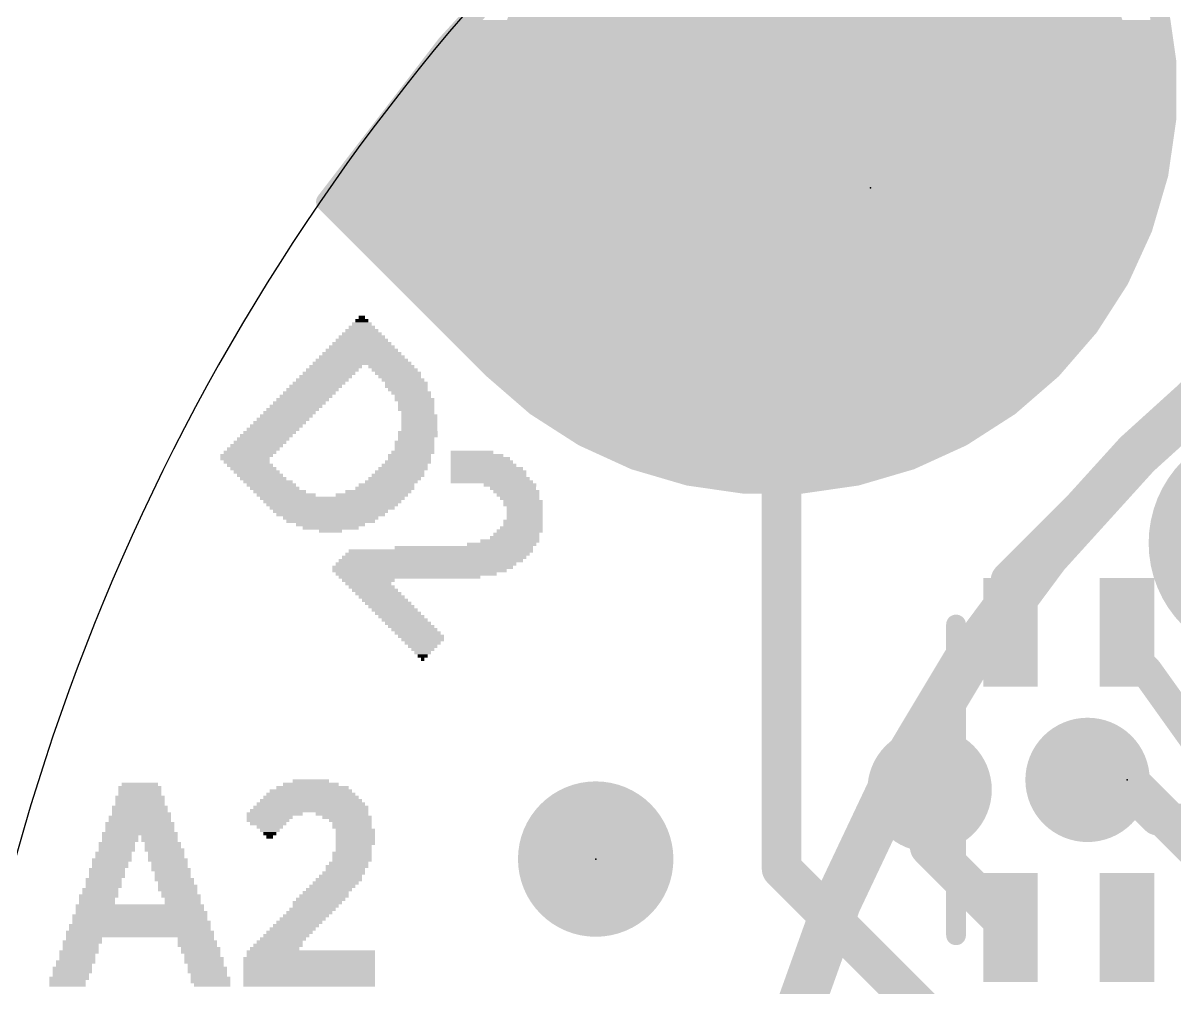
# Model space of a CAD drawing. Extents: x -19.6 to 14, y -19.9 to 18.9.
# Drawn here: x -13.45 to -6.04, y 2.85 to 9.06 of the extents above; entities that cross this region are included whole.
import ezdxf

# ---------------------------------------------------------------- set-up
doc = ezdxf.new("R2010")
doc.units = 0
for name, color, linetype in [('1', 12, 'CONTINUOUS'), ('16', 132, 'CONTINUOUS'), ('17', 110, 'CONTINUOUS'), ('18', 110, 'CONTINUOUS'), ('20', 53, 'CONTINUOUS'), ('21', 40, 'CONTINUOUS'), ('23', 53, 'CONTINUOUS')]:
    doc.layers.add(name, color=color, linetype=linetype)

# ---------------------------------------------------------------- blocks, each defined once
blk = doc.blocks.new('ROUNDP')
at = {"const_width": 0.5}
blk.add_lwpolyline([(0, -0.25, 1), (0, 0.25, 1), (0, -0.25)], format="xyb", dxfattribs=at)
blk = doc.blocks.new('RECT')
blk.add_solid([(-0.5, -0.5), (0.5, -0.5), (-0.5, 0.5), (0.5, 0.5)])
blk = doc.blocks.new('PIE')
at = {"const_width": 0.5}
blk.add_lwpolyline([(0, -0.25, 1), (0, 0.25, 1), (0, -0.25)], format="xyb", dxfattribs=at)
blk = doc.blocks.new('ROUNDV')
at = {"const_width": 0.5}
blk.add_lwpolyline([(0, -0.25, 1), (0, 0.25, 1), (0, -0.25)], format="xyb", dxfattribs=at)

msp = doc.modelspace()

# ---------------------------------------------------------------- linework, layer by layer
at = {"layer": '1'}
for points, const_width in [([(-9.8644, 9.8644), (-10.7265, 8.9236)], 0.127), ([(-6.0961, 8.8108), (-6.1477, 9.1695)], 0.127), ([(-10.6409, 9.017), (-6.1257, 9.017)], 0.127), ([(-10.7265, 8.9236), (-11.5033, 7.9112)], 0.127), ([(-10.7522, 8.89), (-6.1075, 8.89)], 0.127), ([(-10.8497, 8.763), (-6.0961, 8.763)], 0.127), ([(-6.0961, 8.4484), (-6.0961, 8.8108)], 0.127), ([(-10.9471, 8.636), (-6.0961, 8.636)], 0.127), ([(-11.0446, 8.509), (-6.0961, 8.509)], 0.127), ([(-6.1477, 8.0897), (-6.0961, 8.4484)], 0.127), ([(-11.142, 8.382), (-6.1056, 8.382)], 0.127), ([(-11.2395, 8.255), (-6.1239, 8.255)], 0.127), ([(-11.3369, 8.128), (-6.1422, 8.128)], 0.127), ([(-6.2498, 7.742), (-6.1477, 8.0897)], 0.127), ([(-11.4344, 8.001), (-6.1737, 8.001)], 0.127), ([(-11.5033, 7.9112), (-10.4257, 6.8336)], 0.127), ([(-11.4661, 7.874), (-6.211, 7.874)], 0.127), ([(-11.3391, 7.747), (-6.2483, 7.747)], 0.127), ([(-6.4003, 7.4123), (-6.2498, 7.742)], 0.127), ([(-11.2121, 7.62), (-6.3055, 7.62)], 0.127), ([(-11.0851, 7.493), (-6.3635, 7.493)], 0.127), ([(-10.9581, 7.366), (-6.4301, 7.366)], 0.127), ([(-6.5962, 7.1075), (-6.4003, 7.4123)], 0.127), ([(-10.8311, 7.239), (-6.5117, 7.239)], 0.127), ([(-10.7041, 7.112), (-6.5933, 7.112)], 0.127), ([(-6.8336, 6.8336), (-6.5962, 7.1075)], 0.127), ([(-10.5771, 6.985), (-6.7024, 6.985)], 0.127), ([(-10.4501, 6.858), (-6.8124, 6.858)], 0.127), ([(-10.4257, 6.8336), (-10.1518, 6.5962)], 0.127), ([(-7.1, 5.473), (-5.7785, 6.7945)], 0.254), ([(-7.1075, 6.5962), (-6.8336, 6.8336)], 0.127), ([(-10.3073, 6.731), (-6.9519, 6.731)], 0.127), ([(-10.1607, 6.604), (-7.0985, 6.604)], 0.127), ([(-10.1518, 6.5962), (-9.8469, 6.4003)], 0.127), ([(-7.4123, 6.4003), (-7.1075, 6.5962)], 0.127), ([(-9.9662, 6.477), (-7.293, 6.477)], 0.127), ([(-9.8469, 6.4003), (-9.5173, 6.2498)], 0.127), ([(-7.742, 6.2498), (-7.4123, 6.4003)], 0.127), ([(-9.7367, 6.35), (-7.5225, 6.35)], 0.127), ([(-9.5173, 6.2498), (-9.1695, 6.1477)], 0.127), ([(-8.0897, 6.1477), (-7.742, 6.2498)], 0.127), ([(-9.4261, 6.223), (-7.8331, 6.223)], 0.127), ([(-9.1695, 6.1477), (-8.8108, 6.0961)], 0.127), ([(-8.8108, 6.0961), (-8.4484, 6.0961)], 0.127), ([(-8.4484, 6.0961), (-8.0897, 6.1477)], 0.127), ([(-7.1, 5.473), (-7.1, 5.141)], 0.254), ([(-6.35, 5.0165), (-6.35, 5.141)], 0.2032), ([(-6.223, 4.8895), (-6.35, 5.0165)], 0.2032), ([(-6.223, 4.8895), (-5.9055, 4.445)], 0.2032), ([(-7.62, 3.761), (-7.62, 4.1275)], 0.254), ([(-6.4135, 4.191), (-6.604, 4.191)], 0.2032), ([(-6.4135, 4.191), (-6.1595, 3.937)], 0.2032), ([(-6.1595, 3.937), (-5.334, 3.937)], 0.2032), ([(-7.1, 3.241), (-7.62, 3.761)], 0.254)]:
    msp.add_lwpolyline(points, dxfattribs=dict(at, const_width=const_width))
for points, const_width in [([(-10.6409, 9.0488, 1), (-10.6409, 8.9853)], 0.0635), ([(0, 8.89, 0.4142), (-8.89, 0)], 0.3048), ([(-6.1257, 8.9853, 1), (-6.1257, 9.0488)], 0.0635), ([(-10.7499, 8.945, 1), (-10.7031, 8.9021)], 0.0635), ([(-10.7013, 8.9042, 1), (-10.7517, 8.9429)], 0.0635), ([(-10.7522, 8.9218, 1), (-10.7522, 8.8582)], 0.0635), ([(-6.1075, 8.8582, 1), (-6.1075, 8.9218)], 0.0635), ([(-10.8497, 8.7948, 1), (-10.8497, 8.7312)], 0.0635), ([(-6.0643, 8.8108, 1), (-6.1278, 8.8108)], 0.0635), ([(-6.1275, 8.8063, 1), (-6.0647, 8.8153)], 0.0635), ([(-6.0961, 8.7312, 1), (-6.0961, 8.7948)], 0.0635), ([(-10.9471, 8.6678, 1), (-10.9471, 8.6043)], 0.0635), ([(-6.0961, 8.6043, 1), (-6.0961, 8.6678)], 0.0635), ([(-11.0446, 8.5408, 1), (-11.0446, 8.4772)], 0.0635), ([(-6.0961, 8.4772, 1), (-6.0961, 8.5408)], 0.0635), ([(-6.1278, 8.4484, 1), (-6.0643, 8.4484)], 0.0635), ([(-6.0647, 8.4439, 1), (-6.1275, 8.4529)], 0.0635), ([(-11.142, 8.4138, 1), (-11.142, 8.3502)], 0.0635), ([(-6.1056, 8.3502, 1), (-6.1056, 8.4138)], 0.0635), ([(-11.2395, 8.2868, 1), (-11.2395, 8.2233)], 0.0635), ([(-6.1239, 8.2233, 1), (-6.1239, 8.2868)], 0.0635), ([(-11.3369, 8.1598, 1), (-11.3369, 8.0962)], 0.0635), ([(-6.1172, 8.0808, 1), (-6.1781, 8.0986)], 0.0635), ([(-6.1422, 8.0962, 1), (-6.1422, 8.1598)], 0.0635), ([(-6.1791, 8.0942, 1), (-6.1162, 8.0852)], 0.0635), ([(-11.4344, 8.0328, 1), (-11.4344, 7.9693)], 0.0635), ([(-6.1737, 7.9693, 1), (-6.1737, 8.0328)], 0.0635), ([(-11.5285, 7.9305, 1), (-11.4781, 7.8919)], 0.0635), ([(-11.4808, 7.9336, 1), (-11.5257, 7.8887)], 0.0635), ([(-11.4661, 7.9058, 1), (-11.4661, 7.8423)], 0.0635), ([(-6.211, 7.8423, 1), (-6.211, 7.9058)], 0.0635), ([(-11.3391, 7.7788, 1), (-11.3391, 7.7153)], 0.0635), ([(-6.2802, 7.7509, 1), (-6.2193, 7.733)], 0.0635), ([(-6.2209, 7.7288, 1), (-6.2786, 7.7552)], 0.0635), ([(-6.2483, 7.7153, 1), (-6.2483, 7.7788)], 0.0635), ([(-11.2121, 7.6517, 1), (-11.2121, 7.5883)], 0.0635), ([(-6.3055, 7.5883, 1), (-6.3055, 7.6517)], 0.0635), ([(-11.0851, 7.5248, 1), (-11.0851, 7.4613)], 0.0635), ([(-6.3635, 7.4613, 1), (-6.3635, 7.5248)], 0.0635), ([(-10.9581, 7.3978, 1), (-10.9581, 7.3343)], 0.0635), ([(-6.4292, 7.4255, 1), (-6.3714, 7.3991)], 0.0635), ([(-6.4301, 7.3343, 1), (-6.4301, 7.3978)], 0.0635), ([(-6.3736, 7.3952, 1), (-6.427, 7.4295)], 0.0635), ([(-10.8311, 7.2708, 1), (-10.8311, 7.2073)], 0.0635), ([(-6.5117, 7.2073, 1), (-6.5117, 7.2708)], 0.0635), ([(-10.7041, 7.1437, 1), (-10.7041, 7.0803)], 0.0635), ([(-6.623, 7.1246, 1), (-6.5695, 7.0903)], 0.0635), ([(-6.5722, 7.0867, 1), (-6.6202, 7.1282)], 0.0635), ([(-6.5933, 7.0803, 1), (-6.5933, 7.1437)], 0.0635), ([(-10.5771, 7.0168, 1), (-10.5771, 6.9533)], 0.0635), ([(-6.7024, 6.9533, 1), (-6.7024, 7.0168)], 0.0635), ([(-10.4501, 6.8898, 1), (-10.4501, 6.8263)], 0.0635), ([(-10.4049, 6.8576, 1), (-10.4465, 6.8096)], 0.0635), ([(-6.8128, 6.8096, 1), (-6.8544, 6.8576)], 0.0635), ([(-6.8124, 6.8263, 1), (-6.8124, 6.8898)], 0.0635), ([(-10.4481, 6.8111, 1), (-10.4032, 6.856)], 0.0635), ([(-6.8576, 6.8544, 1), (-6.8096, 6.8128)], 0.0635), ([(-10.3073, 6.7628, 1), (-10.3073, 6.6993)], 0.0635), ([(-6.9519, 6.6993, 1), (-6.9519, 6.7628)], 0.0635), ([(-10.1607, 6.6357, 1), (-10.1607, 6.5723)], 0.0635), ([(-10.1346, 6.623, 1), (-10.1689, 6.5695)], 0.0635), ([(-10.1726, 6.5722, 1), (-10.131, 6.6202)], 0.0635), ([(-7.1282, 6.6202, 1), (-7.0867, 6.5722)], 0.0635), ([(-7.0903, 6.5695, 1), (-7.1246, 6.623)], 0.0635), ([(-7.0985, 6.5723, 1), (-7.0985, 6.6357)], 0.0635), ([(-9.9662, 6.5088, 1), (-9.9662, 6.4453)], 0.0635), ([(-7.293, 6.4453, 1), (-7.293, 6.5088)], 0.0635), ([(-9.8337, 6.4292, 1), (-9.8601, 6.3714)], 0.0635), ([(-9.8641, 6.3736, 1), (-9.8297, 6.427)], 0.0635), ([(-7.4295, 6.427, 1), (-7.3952, 6.3736)], 0.0635), ([(-7.3991, 6.3714, 1), (-7.4255, 6.4292)], 0.0635), ([(-9.7367, 6.3818, 1), (-9.7367, 6.3183)], 0.0635), ([(-7.5225, 6.3183, 1), (-7.5225, 6.3818)], 0.0635), ([(-9.5083, 6.2802, 1), (-9.5262, 6.2193)], 0.0635), ([(-9.5304, 6.2209, 1), (-9.5041, 6.2786)], 0.0635), ([(-7.7552, 6.2786, 1), (-7.7288, 6.2209)], 0.0635), ([(-7.733, 6.2193, 1), (-7.7509, 6.2802)], 0.0635), ([(-9.4261, 6.2547, 1), (-9.4261, 6.1913)], 0.0635), ([(-7.8331, 6.1913, 1), (-7.8331, 6.2547)], 0.0635), ([(-9.165, 6.1791, 1), (-9.1741, 6.1162)], 0.0635), ([(-9.1785, 6.1172, 1), (-9.1606, 6.1781)], 0.0635), ([(-8.8108, 6.1278, 1), (-8.8108, 6.0643)], 0.0635), ([(-8.8153, 6.0647, 1), (-8.8063, 6.1275)], 0.0635), ([(-8.4529, 6.1275, 1), (-8.4439, 6.0647)], 0.0635), ([(-8.4484, 6.0643, 1), (-8.4484, 6.1278)], 0.0635), ([(-8.0986, 6.1781, 1), (-8.0808, 6.1172)], 0.0635), ([(-8.0852, 6.1162, 1), (-8.0942, 6.1791)], 0.0635), ([(-7.0365, 5.473, 1), (-7.1635, 5.473)], 0.127), ([(-7.1449, 5.5179, 1), (-7.0551, 5.4281)], 0.127), ([(-7.1635, 5.141, 1), (-7.0365, 5.141)], 0.127), ([(-6.2992, 5.141, 1), (-6.4008, 5.141)], 0.1016), ([(-6.3141, 5.0524, 1), (-6.3859, 4.9806)], 0.1016), ([(-6.4008, 5.0165, 1), (-6.2992, 5.0165)], 0.1016), ([(-6.1817, 4.919, 1), (-6.2643, 4.86)], 0.1016), ([(-6.2589, 4.8536, 1), (-6.1871, 4.9254)], 0.1016), ([(-7.5565, 4.1275, 1), (-7.6835, 4.1275)], 0.127), ([(-6.604, 4.2418, 1), (-6.604, 4.1402)], 0.1016), ([(-6.3776, 4.2269, 1), (-6.4494, 4.1551)], 0.1016), ([(-6.4135, 4.1402, 1), (-6.4135, 4.2418)], 0.1016), ([(-6.1595, 3.9878, 1), (-6.1595, 3.8862)], 0.1016), ([(-6.1954, 3.9011, 1), (-6.1236, 3.9729)], 0.1016), ([(-7.5751, 3.8059, 1), (-7.6649, 3.7161)], 0.127), ([(-7.6835, 3.761, 1), (-7.5565, 3.761)], 0.127), ([(-7.1449, 3.1961, 1), (-7.0551, 3.2859)], 0.127)]:
    msp.add_lwpolyline(points, format="xyb", dxfattribs=dict(at, const_width=const_width))
at = {"layer": '16'}
for points, const_width in [([(-9.8644, 9.8644), (-10.7265, 8.9236)], 0.127), ([(-6.0961, 8.8108), (-6.1477, 9.1695)], 0.127), ([(-10.6409, 9.017), (-6.1257, 9.017)], 0.127), ([(-10.7265, 8.9236), (-11.5033, 7.9112)], 0.127), ([(-10.7522, 8.89), (-6.1075, 8.89)], 0.127), ([(-10.8497, 8.763), (-6.0961, 8.763)], 0.127), ([(-6.0961, 8.4484), (-6.0961, 8.8108)], 0.127), ([(-10.9471, 8.636), (-6.0961, 8.636)], 0.127), ([(-11.0446, 8.509), (-6.0961, 8.509)], 0.127), ([(-8.382, 8.3384), (-8.3602, 8.3602)], 0.254), ([(-8.3185, 8.3185), (-8.3602, 8.3602)], 0.254), ([(-8.3602, 6.4353), (-8.3602, 8.3602)], 0.254), ([(-6.1477, 8.0897), (-6.0961, 8.4484)], 0.127), ([(-11.142, 8.382), (-6.1056, 8.382)], 0.127), ([(-11.2395, 8.255), (-6.1239, 8.255)], 0.127), ([(-11.3369, 8.128), (-6.1422, 8.128)], 0.127), ([(-6.2498, 7.742), (-6.1477, 8.0897)], 0.127), ([(-11.4344, 8.001), (-6.1737, 8.001)], 0.127), ([(-11.5033, 7.9112), (-10.4257, 6.8336)], 0.127), ([(-11.4661, 7.874), (-6.211, 7.874)], 0.127), ([(-11.3391, 7.747), (-6.2483, 7.747)], 0.127), ([(-6.4003, 7.4123), (-6.2498, 7.742)], 0.127), ([(-11.2121, 7.62), (-6.3055, 7.62)], 0.127), ([(-11.0851, 7.493), (-6.3635, 7.493)], 0.127), ([(-10.9581, 7.366), (-6.4301, 7.366)], 0.127), ([(-6.5962, 7.1075), (-6.4003, 7.4123)], 0.127), ([(-10.8311, 7.239), (-6.5117, 7.239)], 0.127), ([(-10.7041, 7.112), (-6.5933, 7.112)], 0.127), ([(-6.8336, 6.8336), (-6.5962, 7.1075)], 0.127), ([(-10.5771, 6.985), (-6.7024, 6.985)], 0.127), ([(-10.4501, 6.858), (-6.8124, 6.858)], 0.127), ([(-10.4257, 6.8336), (-10.1518, 6.5962)], 0.127), ([(-7.1075, 6.5962), (-6.8336, 6.8336)], 0.127), ([(-10.3073, 6.731), (-6.9519, 6.731)], 0.127), ([(-10.1607, 6.604), (-7.0985, 6.604)], 0.127), ([(-10.1518, 6.5962), (-9.8469, 6.4003)], 0.127), ([(-7.4123, 6.4003), (-7.1075, 6.5962)], 0.127), ([(-9.9662, 6.477), (-7.293, 6.477)], 0.127), ([(-8.5725, 6.223), (-8.3602, 6.4353)], 0.254), ([(-9.8469, 6.4003), (-9.5173, 6.2498)], 0.127), ([(-7.742, 6.2498), (-7.4123, 6.4003)], 0.127), ([(-9.7367, 6.35), (-7.5225, 6.35)], 0.127), ([(-9.5173, 6.2498), (-9.1695, 6.1477)], 0.127), ([(-8.5725, 3.6195), (-8.5725, 6.223)], 0.254), ([(-8.0897, 6.1477), (-7.742, 6.2498)], 0.127), ([(-9.4261, 6.223), (-7.8331, 6.223)], 0.127), ([(-9.1695, 6.1477), (-8.8108, 6.0961)], 0.127), ([(-8.8108, 6.0961), (-8.4484, 6.0961)], 0.127), ([(-8.4484, 6.0961), (-8.0897, 6.1477)], 0.127), ([(-6.35, 4.191), (-6.604, 4.191)], 0.254), ([(-5.334, 3.175), (-6.35, 4.191)], 0.254), ([(-8.5725, 3.6195), (-6.731, 1.778)], 0.254)]:
    msp.add_lwpolyline(points, dxfattribs=dict(at, const_width=const_width))
for points, const_width in [([(-10.6409, 9.0488, 1), (-10.6409, 8.9853)], 0.0635), ([(0, 8.89, 0.4142), (-8.89, 0)], 0.3048), ([(-6.1257, 8.9853, 1), (-6.1257, 9.0488)], 0.0635), ([(-10.7499, 8.945, 1), (-10.7031, 8.9021)], 0.0635), ([(-10.7013, 8.9042, 1), (-10.7517, 8.9429)], 0.0635), ([(-10.7522, 8.9218, 1), (-10.7522, 8.8582)], 0.0635), ([(-6.1075, 8.8582, 1), (-6.1075, 8.9218)], 0.0635), ([(-10.8497, 8.7948, 1), (-10.8497, 8.7312)], 0.0635), ([(-6.0643, 8.8108, 1), (-6.1278, 8.8108)], 0.0635), ([(-6.1275, 8.8063, 1), (-6.0647, 8.8153)], 0.0635), ([(-6.0961, 8.7312, 1), (-6.0961, 8.7948)], 0.0635), ([(-10.9471, 8.6678, 1), (-10.9471, 8.6043)], 0.0635), ([(-6.0961, 8.6043, 1), (-6.0961, 8.6678)], 0.0635), ([(-11.0446, 8.5408, 1), (-11.0446, 8.4772)], 0.0635), ([(-6.0961, 8.4772, 1), (-6.0961, 8.5408)], 0.0635), ([(-8.3153, 8.4051, 1), (-8.4051, 8.3153)], 0.127), ([(-8.2967, 8.3602, 1), (-8.4237, 8.3602)], 0.127), ([(-8.3153, 8.3153, 1), (-8.4051, 8.4051)], 0.127), ([(-6.1278, 8.4484, 1), (-6.0643, 8.4484)], 0.0635), ([(-6.0647, 8.4439, 1), (-6.1275, 8.4529)], 0.0635), ([(-11.142, 8.4138, 1), (-11.142, 8.3502)], 0.0635), ([(-8.4269, 8.3833, 1), (-8.3371, 8.2935)], 0.127), ([(-8.3634, 8.2736, 1), (-8.2736, 8.3634)], 0.127), ([(-6.1056, 8.3502, 1), (-6.1056, 8.4138)], 0.0635), ([(-11.2395, 8.2868, 1), (-11.2395, 8.2233)], 0.0635), ([(-6.1239, 8.2233, 1), (-6.1239, 8.2868)], 0.0635), ([(-11.3369, 8.1598, 1), (-11.3369, 8.0962)], 0.0635), ([(-6.1172, 8.0808, 1), (-6.1781, 8.0986)], 0.0635), ([(-6.1422, 8.0962, 1), (-6.1422, 8.1598)], 0.0635), ([(-6.1791, 8.0942, 1), (-6.1162, 8.0852)], 0.0635), ([(-11.4344, 8.0328, 1), (-11.4344, 7.9693)], 0.0635), ([(-6.1737, 7.9693, 1), (-6.1737, 8.0328)], 0.0635), ([(-11.5285, 7.9305, 1), (-11.4781, 7.8919)], 0.0635), ([(-11.4808, 7.9336, 1), (-11.5257, 7.8887)], 0.0635), ([(-11.4661, 7.9058, 1), (-11.4661, 7.8423)], 0.0635), ([(-6.211, 7.8423, 1), (-6.211, 7.9058)], 0.0635), ([(-11.3391, 7.7788, 1), (-11.3391, 7.7153)], 0.0635), ([(-6.2802, 7.7509, 1), (-6.2193, 7.733)], 0.0635), ([(-6.2209, 7.7288, 1), (-6.2786, 7.7552)], 0.0635), ([(-6.2483, 7.7153, 1), (-6.2483, 7.7788)], 0.0635), ([(-11.2121, 7.6517, 1), (-11.2121, 7.5883)], 0.0635), ([(-6.3055, 7.5883, 1), (-6.3055, 7.6517)], 0.0635), ([(-11.0851, 7.5248, 1), (-11.0851, 7.4613)], 0.0635), ([(-6.3635, 7.4613, 1), (-6.3635, 7.5248)], 0.0635), ([(-10.9581, 7.3978, 1), (-10.9581, 7.3343)], 0.0635), ([(-6.4292, 7.4255, 1), (-6.3714, 7.3991)], 0.0635), ([(-6.4301, 7.3343, 1), (-6.4301, 7.3978)], 0.0635), ([(-6.3736, 7.3952, 1), (-6.427, 7.4295)], 0.0635), ([(-10.8311, 7.2708, 1), (-10.8311, 7.2073)], 0.0635), ([(-6.5117, 7.2073, 1), (-6.5117, 7.2708)], 0.0635), ([(-10.7041, 7.1437, 1), (-10.7041, 7.0803)], 0.0635), ([(-6.623, 7.1246, 1), (-6.5695, 7.0903)], 0.0635), ([(-6.5722, 7.0867, 1), (-6.6202, 7.1282)], 0.0635), ([(-6.5933, 7.0803, 1), (-6.5933, 7.1437)], 0.0635), ([(-10.5771, 7.0168, 1), (-10.5771, 6.9533)], 0.0635), ([(-6.7024, 6.9533, 1), (-6.7024, 7.0168)], 0.0635), ([(-10.4501, 6.8898, 1), (-10.4501, 6.8263)], 0.0635), ([(-10.4049, 6.8576, 1), (-10.4465, 6.8096)], 0.0635), ([(-6.8128, 6.8096, 1), (-6.8544, 6.8576)], 0.0635), ([(-6.8124, 6.8263, 1), (-6.8124, 6.8898)], 0.0635), ([(-10.4481, 6.8111, 1), (-10.4032, 6.856)], 0.0635), ([(-6.8576, 6.8544, 1), (-6.8096, 6.8128)], 0.0635), ([(-10.3073, 6.7628, 1), (-10.3073, 6.6993)], 0.0635), ([(-6.9519, 6.6993, 1), (-6.9519, 6.7628)], 0.0635), ([(-10.1607, 6.6357, 1), (-10.1607, 6.5723)], 0.0635), ([(-10.1346, 6.623, 1), (-10.1689, 6.5695)], 0.0635), ([(-10.1726, 6.5722, 1), (-10.131, 6.6202)], 0.0635), ([(-7.1282, 6.6202, 1), (-7.0867, 6.5722)], 0.0635), ([(-7.0903, 6.5695, 1), (-7.1246, 6.623)], 0.0635), ([(-7.0985, 6.5723, 1), (-7.0985, 6.6357)], 0.0635), ([(-9.9662, 6.5088, 1), (-9.9662, 6.4453)], 0.0635), ([(-8.3153, 6.3904, 1), (-8.4051, 6.4802)], 0.127), ([(-7.293, 6.4453, 1), (-7.293, 6.5088)], 0.0635), ([(-9.8337, 6.4292, 1), (-9.8601, 6.3714)], 0.0635), ([(-9.8641, 6.3736, 1), (-9.8297, 6.427)], 0.0635), ([(-8.4237, 6.4353, 1), (-8.2967, 6.4353)], 0.127), ([(-7.4295, 6.427, 1), (-7.3952, 6.3736)], 0.0635), ([(-7.3991, 6.3714, 1), (-7.4255, 6.4292)], 0.0635), ([(-9.7367, 6.3818, 1), (-9.7367, 6.3183)], 0.0635), ([(-7.5225, 6.3183, 1), (-7.5225, 6.3818)], 0.0635), ([(-9.5083, 6.2802, 1), (-9.5262, 6.2193)], 0.0635), ([(-9.5304, 6.2209, 1), (-9.5041, 6.2786)], 0.0635), ([(-8.509, 6.223, 1), (-8.636, 6.223)], 0.127), ([(-8.6174, 6.2679, 1), (-8.5276, 6.1781)], 0.127), ([(-7.7552, 6.2786, 1), (-7.7288, 6.2209)], 0.0635), ([(-7.733, 6.2193, 1), (-7.7509, 6.2802)], 0.0635), ([(-9.4261, 6.2547, 1), (-9.4261, 6.1913)], 0.0635), ([(-7.8331, 6.1913, 1), (-7.8331, 6.2547)], 0.0635), ([(-9.165, 6.1791, 1), (-9.1741, 6.1162)], 0.0635), ([(-9.1785, 6.1172, 1), (-9.1606, 6.1781)], 0.0635), ([(-8.8108, 6.1278, 1), (-8.8108, 6.0643)], 0.0635), ([(-8.8153, 6.0647, 1), (-8.8063, 6.1275)], 0.0635), ([(-8.4529, 6.1275, 1), (-8.4439, 6.0647)], 0.0635), ([(-8.4484, 6.0643, 1), (-8.4484, 6.1278)], 0.0635), ([(-8.0986, 6.1781, 1), (-8.0808, 6.1172)], 0.0635), ([(-8.0852, 6.1162, 1), (-8.0942, 6.1791)], 0.0635), ([(-6.604, 4.2545, 1), (-6.604, 4.1275)], 0.127), ([(-6.3051, 4.2359, 1), (-6.3949, 4.1461)], 0.127), ([(-6.35, 4.1275, 1), (-6.35, 4.2545)], 0.127), ([(-8.5276, 3.6644, 1), (-8.6174, 3.5746)], 0.127), ([(-8.636, 3.6195, 1), (-8.509, 3.6195)], 0.127)]:
    msp.add_lwpolyline(points, format="xyb", dxfattribs=dict(at, const_width=const_width))
at = {"layer": '20'}
msp.add_arc((0, -0.0023), 13.9929, 105.8, 74.2, dxfattribs=at)
at = {"layer": '21', "const_width": 0.127}
msp.add_lwpolyline([(-7.45, 5.191), (-7.45, 3.191)], dxfattribs=at)
at = {"layer": '21', "const_width": 0.0635}
for points in [[(-7.4183, 5.191, 1), (-7.4817, 5.191)], [(-7.4817, 3.191, 1), (-7.4183, 3.191)]]:
    msp.add_lwpolyline(points, format="xyb", dxfattribs=at)
at = {"layer": '23'}
for p in [(-8.001, 8.001), (-6.35, 4.191), (-9.768, 3.6815)]:
    msp.add_point(p, dxfattribs=at)

# ---------------------------------------------------------------- block references
at = {"layer": '1', "xscale": 0.7, "yscale": 0.35, "rotation": 270}
for p in [(-7.1, 5.141), (-6.35, 5.141), (-7.1, 3.241), (-6.35, 3.241)]:
    msp.add_blockref('RECT', p, dxfattribs=at)
at = {"layer": '1'}
msp.add_blockref('PIE', (-9.768, 3.6815), dxfattribs=at)
at = {"layer": '16', "xscale": 1.5, "yscale": 1.5}
msp.add_blockref('PIE', (-5.461, 5.715), dxfattribs=at)
at = {"layer": '17', "xscale": 4.216, "yscale": 4.216, "rotation": 45}
msp.add_blockref('ROUNDP', (-8.3602, 8.3602), dxfattribs=at)
msp.add_blockref('ROUNDP', (-8.3602, 8.3602), dxfattribs=at)
at = {"layer": '18', "xscale": 0.8001, "yscale": 0.8001}
for p in [(-7.62, 4.1275), (-7.62, 4.1275), (-6.604, 4.191), (-6.604, 4.191)]:
    msp.add_blockref('ROUNDV', p, dxfattribs=at)
at = {"layer": '21', "yscale": 0.0212}
for p, xscale in [((-11.2723, 7.1036), 0.1693), ((-11.2723, 7.1247), 0.1269), ((-11.2723, 7.1459), 0.0846), ((-11.2723, 7.167), 0.0423), ((-11.2723, 7.0401), 0.2962), ((-11.2723, 7.0613), 0.2539), ((-11.2723, 7.0824), 0.2116), ((-11.2723, 6.9555), 0.4655), ((-11.2723, 6.9766), 0.4232), ((-11.2723, 6.9978), 0.3808), ((-11.2723, 7.0189), 0.3385), ((-11.2723, 6.892), 0.5924), ((-11.2723, 6.9131), 0.5501), ((-11.2723, 6.9343), 0.5078), ((-11.4839, 6.8074), 0.3385), ((-11.4628, 6.8285), 0.3385), ((-11.4416, 6.8497), 0.3385), ((-11.2723, 6.8708), 0.6347), ((-11.0819, 6.8497), 0.2962), ((-11.0607, 6.8285), 0.2962), ((-11.0396, 6.8074), 0.2962), ((-11.5474, 6.7439), 0.3385), ((-11.5262, 6.765), 0.3385), ((-11.5051, 6.7862), 0.3385), ((-11.029, 6.7862), 0.2751), ((-11.0079, 6.765), 0.2751), ((-10.9867, 6.7439), 0.2751), ((-11.632, 6.6592), 0.3385), ((-11.6109, 6.6804), 0.3385), ((-11.5897, 6.7016), 0.3385), ((-11.5685, 6.7227), 0.3385), ((-10.9867, 6.7227), 0.2751), ((-10.9761, 6.7016), 0.2539), ((-10.955, 6.6804), 0.2539), ((-10.9444, 6.6592), 0.2327), ((-11.6955, 6.5958), 0.3385), ((-11.6743, 6.6169), 0.3385), ((-11.6532, 6.6381), 0.3385), ((-10.9338, 6.6381), 0.2539), ((-10.9232, 6.6169), 0.2327), ((-10.9232, 6.5958), 0.2327), ((-11.7801, 6.5111), 0.3385), ((-11.759, 6.5323), 0.3385), ((-11.7378, 6.5535), 0.3385), ((-11.7167, 6.5746), 0.3385), ((-10.9232, 6.5746), 0.2327), ((-10.9021, 6.5323), 0.2327), ((-10.9021, 6.5111), 0.2327), ((-10.9126, 6.5535), 0.2116), ((-11.8436, 6.4477), 0.3385), ((-11.8224, 6.4688), 0.3385), ((-11.8013, 6.49), 0.3385), ((-10.9021, 6.49), 0.2327), ((-10.9021, 6.4688), 0.2327), ((-10.9021, 6.4477), 0.2327), ((-11.9282, 6.363), 0.3385), ((-11.9071, 6.3842), 0.3385), ((-11.8859, 6.4053), 0.3385), ((-11.8648, 6.4265), 0.3385), ((-10.9338, 6.363), 0.2539), ((-10.9126, 6.4265), 0.2539), ((-10.9126, 6.4053), 0.2539), ((-10.9232, 6.3842), 0.2327), ((-11.9917, 6.2996), 0.3385), ((-11.9706, 6.3207), 0.3385), ((-11.9494, 6.3419), 0.3385), ((-10.9444, 6.2996), 0.2751), ((-10.9338, 6.3419), 0.2539), ((-10.9338, 6.3207), 0.2539), ((-10.5635, 6.2996), 0.2751), ((-12.0129, 6.2784), 0.3385), ((-12.0234, 6.2572), 0.3174), ((-12.0129, 6.2361), 0.2962), ((-11.9917, 6.2149), 0.2962), ((-10.9973, 6.2149), 0.2962), ((-10.9761, 6.2361), 0.2962), ((-10.9655, 6.2784), 0.2751), ((-10.9655, 6.2572), 0.2751), ((-10.5318, 6.2784), 0.3385), ((-10.5106, 6.2572), 0.3809), ((-10.5001, 6.2361), 0.402), ((-10.4895, 6.2149), 0.4232), ((-11.9706, 6.1938), 0.2962), ((-11.9494, 6.1726), 0.2962), ((-11.9282, 6.1514), 0.2962), ((-11.0396, 6.1514), 0.3385), ((-11.029, 6.1726), 0.3174), ((-11.0079, 6.1938), 0.3174), ((-10.4683, 6.1938), 0.4655), ((-10.4577, 6.1726), 0.4866), ((-10.4577, 6.1514), 0.4866), ((-11.9071, 6.1303), 0.2962), ((-11.8753, 6.1091), 0.3174), ((-11.8542, 6.088), 0.3174), ((-11.833, 6.0668), 0.3174), ((-11.1242, 6.0668), 0.3809), ((-11.1136, 6.088), 0.3597), ((-11.0819, 6.1091), 0.3385), ((-11.0607, 6.1303), 0.3385), ((-10.4472, 6.1303), 0.5078), ((-10.4366, 6.1091), 0.529), ((-10.3202, 6.088), 0.3385), ((-10.2991, 6.0668), 0.2962), ((-11.8013, 6.0457), 0.3385), ((-11.759, 6.0245), 0.3808), ((-11.4628, 6.0033), 0.931), ((-11.2089, 6.0245), 0.4655), ((-11.1665, 6.0457), 0.4232), ((-10.2779, 6.0457), 0.2962), ((-10.2673, 6.0245), 0.2751), ((-10.2567, 6.0033), 0.2539), ((-11.4628, 5.9822), 0.8886), ((-11.4628, 5.961), 0.8463), ((-11.4628, 5.9399), 0.804), ((-11.4733, 5.9187), 0.7405), ((-10.2356, 5.9822), 0.2539), ((-10.2356, 5.961), 0.2539), ((-10.225, 5.9399), 0.2327), ((-10.225, 5.9187), 0.2327), ((-11.4733, 5.8975), 0.6982), ((-11.4733, 5.8764), 0.6136), ((-11.4733, 5.8552), 0.5713), ((-10.2356, 5.8552), 0.2539), ((-10.225, 5.8975), 0.2327), ((-10.225, 5.8764), 0.2327), ((-11.4733, 5.8341), 0.4443), ((-11.4733, 5.8129), 0.3597), ((-11.4733, 5.7918), 0.1481), ((-10.2779, 5.7706), 0.2962), ((-10.2567, 5.7918), 0.2962), ((-10.2462, 5.8129), 0.2751), ((-10.2356, 5.8341), 0.2539), ((-10.3731, 5.7071), 0.4443), ((-10.3202, 5.7283), 0.3808), ((-10.2885, 5.7494), 0.3174), ((-10.8068, 5.6225), 1.1849), ((-10.7857, 5.6437), 1.1849), ((-10.7645, 5.6648), 1.1849), ((-10.6164, 5.686), 0.8886), ((-10.8809, 5.559), 1.1637), ((-10.8597, 5.5802), 1.1637), ((-10.828, 5.6013), 1.1849), ((-10.9021, 5.5379), 1.1214), ((-10.9232, 5.5167), 1.0368), ((-10.9655, 5.4955), 0.9098), ((-11.23, 5.4744), 0.3385), ((-11.23, 5.4532), 0.2962), ((-11.2089, 5.4321), 0.2962), ((-11.1877, 5.4109), 0.2962), ((-11.1665, 5.3898), 0.2962), ((-11.1454, 5.3686), 0.2962), ((-11.1242, 5.3474), 0.2962), ((-11.1031, 5.3263), 0.2962), ((-11.0819, 5.3051), 0.2962), ((-11.0607, 5.284), 0.2962), ((-11.0396, 5.2628), 0.2962), ((-11.0184, 5.2416), 0.2962), ((-10.9973, 5.2205), 0.2962), ((-10.9761, 5.1993), 0.2962), ((-10.955, 5.1782), 0.2962), ((-10.9338, 5.157), 0.2962), ((-10.9126, 5.1359), 0.2962), ((-10.8915, 5.1147), 0.2962), ((-10.8809, 5.0935), 0.2751), ((-10.8809, 5.0724), 0.2327), ((-10.8809, 5.0512), 0.1904), ((-10.8809, 5.0301), 0.1481), ((-10.8809, 5.0089), 0.1058), ((-10.8809, 4.9877), 0.0635), ((-10.8809, 4.9666), 0.0212), ((-12.7005, 4.1414), 0.2751), ((-12.7005, 4.1626), 0.2327), ((-11.5897, 4.1414), 0.4655), ((-11.6003, 4.1626), 0.3597), ((-11.6003, 4.1837), 0.2327), ((-12.7005, 4.0779), 0.3174), ((-12.7005, 4.1203), 0.2751), ((-12.7005, 4.0991), 0.2751), ((-11.6003, 4.0779), 0.6136), ((-11.6003, 4.0991), 0.5713), ((-11.6003, 4.1203), 0.529), ((-12.7005, 4.0145), 0.3597), ((-12.7005, 3.9933), 0.3597), ((-12.7005, 4.0568), 0.3174), ((-12.7005, 4.0356), 0.3174), ((-11.6109, 3.9933), 0.7617), ((-11.6003, 4.0145), 0.7405), ((-11.6003, 4.0356), 0.6982), ((-11.6003, 4.0568), 0.6559), ((-12.7005, 3.951), 0.402), ((-12.7005, 3.9298), 0.402), ((-12.6899, 3.9722), 0.3808), ((-11.833, 3.9722), 0.3597), ((-11.8648, 3.951), 0.2962), ((-11.8753, 3.9298), 0.2751), ((-11.3993, 3.9722), 0.3385), ((-11.3675, 3.951), 0.3174), ((-11.3464, 3.9298), 0.2751), ((-12.7005, 3.8452), 0.4866), ((-12.7005, 3.9087), 0.4443), ((-12.7005, 3.8875), 0.4443), ((-12.7005, 3.8664), 0.4443), ((-11.8753, 3.9087), 0.2327), ((-11.8648, 3.8875), 0.1693), ((-11.8648, 3.8664), 0.127), ((-11.8648, 3.8452), 0.0846), ((-11.3358, 3.9087), 0.2539), ((-11.3358, 3.8875), 0.2539), ((-11.3146, 3.8664), 0.2539), ((-11.3146, 3.8452), 0.2539), ((-12.8486, 3.7817), 0.2327), ((-12.8275, 3.824), 0.2327), ((-12.8275, 3.8029), 0.2327), ((-12.5736, 3.824), 0.2327), ((-12.5736, 3.8029), 0.2327), ((-12.5524, 3.7817), 0.2327), ((-11.8648, 3.824), 0.0423), ((-11.3146, 3.824), 0.2539), ((-11.3146, 3.8029), 0.2539), ((-11.3146, 3.7817), 0.2539), ((-12.8698, 3.7183), 0.2327), ((-12.8698, 3.6971), 0.2327), ((-12.8486, 3.7606), 0.2327), ((-12.8486, 3.7394), 0.2327), ((-12.5524, 3.7606), 0.2327), ((-12.5418, 3.7394), 0.2539), ((-12.5312, 3.7183), 0.2327), ((-12.5312, 3.6971), 0.2327), ((-11.3358, 3.7183), 0.2539), ((-11.3358, 3.6971), 0.2539), ((-11.3252, 3.7606), 0.2327), ((-11.3252, 3.7394), 0.2327), ((-12.8804, 3.6759), 0.2539), ((-12.8909, 3.6548), 0.2327), ((-12.8909, 3.6336), 0.2327), ((-12.5207, 3.6759), 0.2539), ((-12.5101, 3.6548), 0.2327), ((-12.5101, 3.6336), 0.2327), ((-11.3675, 3.6336), 0.2751), ((-11.357, 3.6548), 0.2539), ((-11.3358, 3.6759), 0.2539), ((-12.9332, 3.549), 0.2327), ((-12.9121, 3.6125), 0.2327), ((-12.9121, 3.5913), 0.2327), ((-12.9121, 3.5701), 0.2327), ((-12.4995, 3.6125), 0.2539), ((-12.4783, 3.549), 0.2539), ((-12.4889, 3.5913), 0.2327), ((-12.4889, 3.5701), 0.2327), ((-11.4204, 3.549), 0.2962), ((-11.4099, 3.5701), 0.2751), ((-11.3887, 3.5913), 0.2751), ((-11.3781, 3.6125), 0.2539), ((-12.9544, 3.4855), 0.2327), ((-12.9332, 3.5278), 0.2327), ((-12.9332, 3.5067), 0.2327), ((-12.4678, 3.5278), 0.2327), ((-12.4572, 3.5067), 0.2539), ((-12.4572, 3.4855), 0.2539), ((-11.4839, 3.4855), 0.2962), ((-11.4628, 3.5067), 0.2962), ((-11.4416, 3.5278), 0.2962), ((-12.965, 3.4432), 0.2539), ((-12.9756, 3.422), 0.2327), ((-12.9756, 3.4009), 0.2327), ((-12.9544, 3.4644), 0.2327), ((-12.4466, 3.4644), 0.2327), ((-12.436, 3.4432), 0.2539), ((-12.4255, 3.422), 0.2327), ((-12.4255, 3.4009), 0.2327), ((-11.558, 3.4009), 0.3174), ((-11.5368, 3.422), 0.3174), ((-11.5156, 3.4432), 0.3174), ((-11.5051, 3.4644), 0.2962), ((-12.7005, 3.3797), 0.8252), ((-12.7005, 3.3586), 0.8252), ((-12.6899, 3.3374), 0.8463), ((-11.6109, 3.3374), 0.2962), ((-11.5897, 3.3586), 0.2962), ((-11.5685, 3.3797), 0.2962), ((-12.7005, 3.2528), 0.9098), ((-12.7005, 3.3162), 0.8675), ((-12.7005, 3.2951), 0.8675), ((-12.6899, 3.2739), 0.8886), ((-11.6955, 3.2528), 0.2962), ((-11.6743, 3.2739), 0.2962), ((-11.6532, 3.2951), 0.2962), ((-11.632, 3.3162), 0.2962), ((-12.7005, 3.2105), 0.9521), ((-12.7005, 3.1893), 0.9521), ((-12.7005, 3.2316), 0.9098), ((-11.759, 3.1893), 0.2962), ((-11.7378, 3.2105), 0.2962), ((-11.7167, 3.2316), 0.2962), ((-13.0708, 3.147), 0.2539), ((-13.0814, 3.1258), 0.2327), ((-13.0814, 3.1047), 0.2327), ((-13.0602, 3.1681), 0.2327), ((-12.3408, 3.1681), 0.2327), ((-12.3302, 3.147), 0.2539), ((-12.3302, 3.1258), 0.2539), ((-12.3091, 3.1047), 0.2539), ((-11.833, 3.1047), 0.3174), ((-11.8119, 3.1258), 0.3174), ((-11.8013, 3.147), 0.2962), ((-11.7801, 3.1681), 0.2962), ((-13.0919, 3.0835), 0.2539), ((-13.1025, 3.0624), 0.2327), ((-13.1025, 3.0412), 0.2327), ((-12.3091, 3.0835), 0.2539), ((-12.2985, 3.0624), 0.2327), ((-12.2879, 3.0412), 0.2539), ((-11.6109, 3.0412), 0.8463), ((-11.6003, 3.0835), 0.8252), ((-11.6003, 3.0624), 0.8252), ((-13.1342, 2.9777), 0.2539), ((-13.1342, 2.9566), 0.2539), ((-13.1131, 3.02), 0.2539), ((-13.1237, 2.9989), 0.2327), ((-12.2879, 3.02), 0.2539), ((-12.2668, 2.9777), 0.2539), ((-12.2668, 2.9566), 0.2539), ((-12.2773, 2.9989), 0.2327), ((-11.6109, 3.02), 0.8463), ((-11.6109, 2.9989), 0.8463), ((-11.6109, 2.9777), 0.8463), ((-11.6109, 2.9566), 0.8463), ((-13.1554, 2.9142), 0.2539), ((-13.166, 2.8931), 0.2327), ((-13.1448, 2.9354), 0.2327), ((-12.2562, 2.9354), 0.2327), ((-12.2456, 2.9142), 0.2539), ((-12.2456, 2.8931), 0.2539), ((-11.6109, 2.9354), 0.8463), ((-11.6109, 2.9142), 0.8463), ((-11.6109, 2.8931), 0.8463), ((-13.166, 2.8719), 0.2327), ((-12.235, 2.8719), 0.2327), ((-11.6109, 2.8719), 0.8463)]:
    msp.add_blockref('RECT', p, dxfattribs=dict(at, xscale=xscale))

doc.saveas('drawing.dxf')
